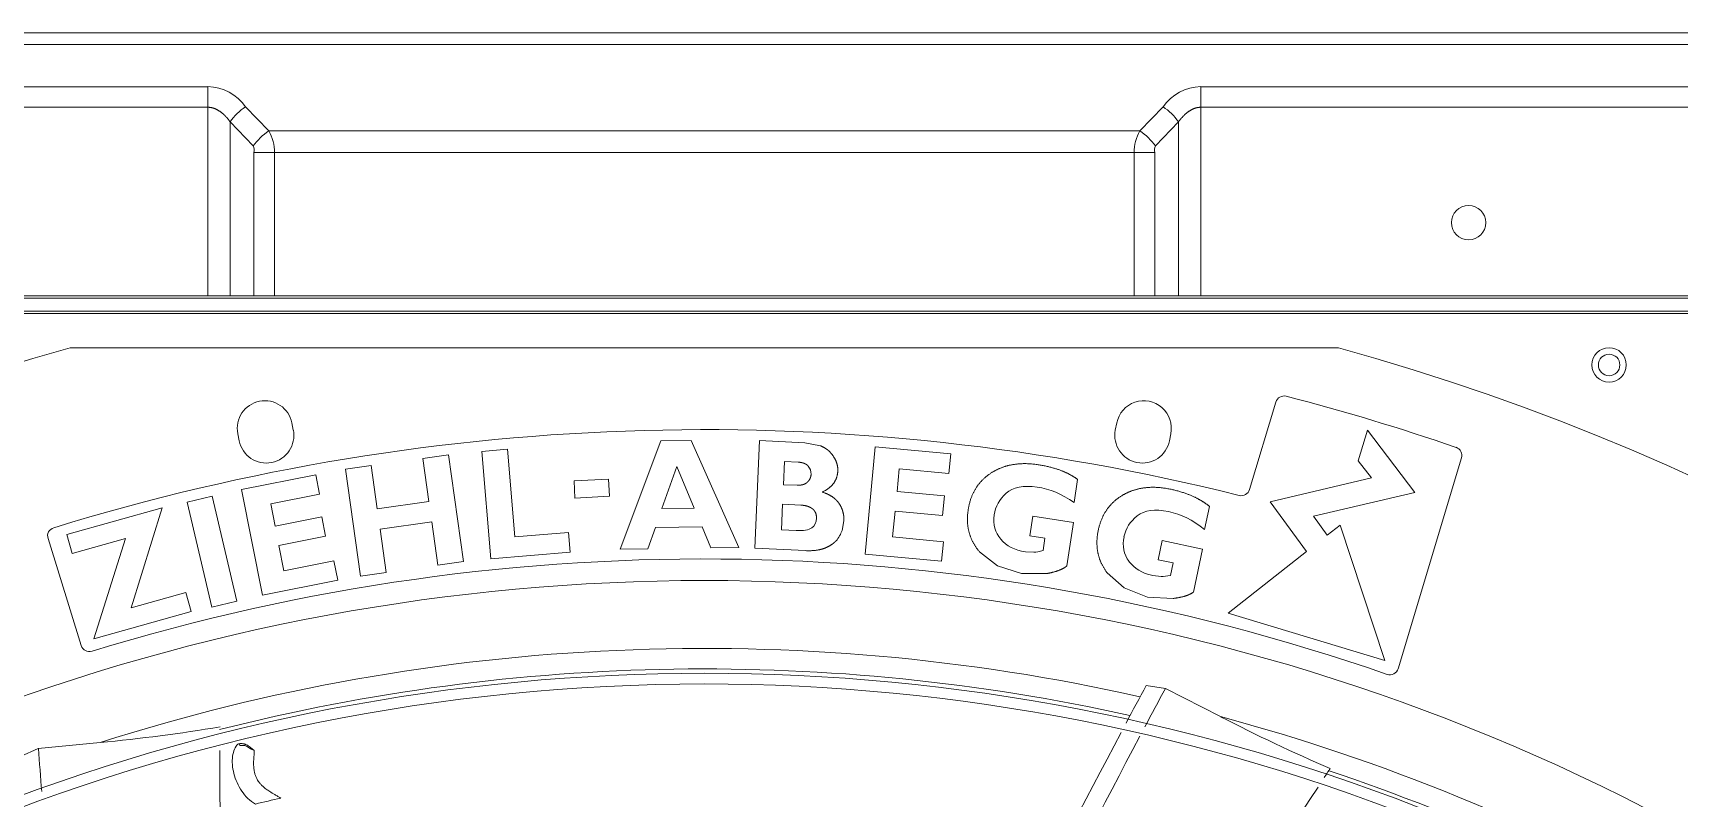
# Model space of a CAD drawing. Header units: millimetres. Extents: x 113490 to 142599, y -20467 to 115.
# Drawn here: x 131140.4 to 131522.5, y -9861.9 to -9684.5 of the extents above; entities that cross this region are included whole.
import ezdxf

# ---------------------------------------------------------------- set-up
doc = ezdxf.new("R2010")
doc.units = ezdxf.units.MM
doc.layers.add('DV3_0', color=7, linetype='Continuous')

msp = doc.modelspace()

# ---------------------------------------------------------------- linework, layer by layer
at = {"layer": 'DV3_0', "color": 7, "linetype": 'Continuous', "lineweight": 15}
for p, q in [((130738.62, -9684.49), (131853.86, -9684.49)), ((130829.58, -9745.99), (131762.9, -9745.99)), ((131056.68, -9745.49), (131181, -9745.49)), ((131186.16, -9745.49), (131181, -9745.49)), ((131186.16, -9745.49), (131191.69, -9745.49)), ((131196.46, -9745.49), (131191.69, -9745.49)), ((131196.46, -9745.49), (131396.02, -9745.49)), ((131400.79, -9745.49), (131396.02, -9745.49)), ((131400.79, -9745.49), (131406.31, -9745.49)), ((131411.48, -9745.49), (131406.31, -9745.49)), ((131535.8, -9745.49), (131411.48, -9745.49)), ((130829.58, -9748.99), (131762.9, -9748.99)), ((131149.06, -9757.49), (131443.41, -9757.49)), ((131428.91, -9770.1), (131422.8, -9790.39)), ((131187.96, -9777.44), (131188.29, -9779.1)), ((131200.84, -9776.61), (131200.51, -9774.94)), ((131391.96, -9774.94), (131391.63, -9776.61)), ((131404.19, -9779.1), (131404.52, -9777.44)), ((131450.18, -9776.62), (131448.04, -9783.72)), ((131461.16, -9791.06), (131450.18, -9776.62)), ((131250.58, -9781.03), (131244.61, -9781.53)), ((131244.61, -9781.53), (131246.69, -9806.44)), ((131252.28, -9801.39), (131250.58, -9781.03)), ((131286.18, -9779.07), (131276.73, -9804.19)), ((131293.2, -9778.99), (131286.18, -9779.07)), ((131304.23, -9803.86), (131293.2, -9778.99)), ((131309.07, -9779.05), (131307.94, -9804.02)), ((131319.53, -9779.52), (131309.07, -9779.05)), ((131323.21, -9780.26), (131319.53, -9779.52)), ((131335.93, -9780.46), (131333.55, -9805.35)), ((131353.43, -9782.13), (131335.93, -9780.46)), ((131218.9, -9784.85), (131212.96, -9785.69)), ((131220.31, -9794.83), (131218.9, -9784.85)), ((131236.83, -9782.32), (131230.89, -9783.16)), ((131230.89, -9783.16), (131232.3, -9793.13)), ((131240.33, -9807.07), (131236.83, -9782.32)), ((131286.41, -9794.8), (131289.85, -9785.01)), ((131289.85, -9785.01), (131293.87, -9794.71)), ((131314.61, -9789.26), (131314.85, -9783.9)), ((131314.85, -9783.9), (131318.03, -9784.04)), ((131352.99, -9786.69), (131353.43, -9782.13)), ((131448.04, -9783.72), (131451.06, -9787.68)), ((131457.29, -9831.95), (131472, -9783.07)), ((131206.06, -9786.95), (131188.81, -9790.35)), ((131206.94, -9791.45), (131206.06, -9786.95)), ((131212.96, -9785.69), (131216.46, -9810.45)), ((131273.99, -9787.97), (131266, -9788.39)), ((131266, -9788.39), (131266.21, -9792.38)), ((131274.2, -9791.96), (131273.99, -9787.97)), ((131340.96, -9790.83), (131341.46, -9785.59)), ((131341.46, -9785.59), (131352.99, -9786.69)), ((131382.08, -9793.43), (131382.88, -9788.03)), ((131451.06, -9787.68), (131427.56, -9793.22)), ((131182, -9791.94), (131176.17, -9793.32)), ((131187.74, -9816.27), (131182, -9791.94)), ((131188.81, -9790.35), (131193.65, -9814.88)), ((131195.58, -9793.69), (131206.94, -9791.45)), ((131266.21, -9792.38), (131274.2, -9791.96)), ((131317.79, -9789.4), (131314.61, -9789.26)), ((131351.97, -9791.88), (131340.96, -9790.83)), ((131351.54, -9796.42), (131351.97, -9791.88)), ((131437.63, -9796.6), (131461.16, -9791.06)), ((131170.41, -9794.62), (131148.3, -9800.79)), ((131163.2, -9817.85), (131170.41, -9794.62)), ((131176.17, -9793.32), (131181.91, -9817.65)), ((131196.6, -9798.85), (131195.58, -9793.69)), ((131207.45, -9796.71), (131196.6, -9798.85)), ((131208.33, -9801.19), (131207.45, -9796.71)), ((131232.3, -9793.13), (131220.31, -9794.83)), ((131293.87, -9794.71), (131286.41, -9794.8)), ((131314.13, -9799.74), (131314.4, -9793.82)), ((131314.4, -9793.82), (131318.67, -9794.01)), ((131339.95, -9801.37), (131340.53, -9795.37)), ((131340.53, -9795.37), (131351.54, -9796.42)), ((131372.45, -9796.59), (131371.77, -9801.12)), ((131381.9, -9798), (131372.45, -9796.59)), ((131412.34, -9799.63), (131413.48, -9794.29)), ((131427.56, -9793.22), (131436.03, -9804.77)), ((131440.84, -9800.98), (131437.63, -9796.6)), ((131220.98, -9799.6), (131232.97, -9797.9)), ((131222.39, -9809.61), (131220.98, -9799.6)), ((131232.97, -9797.9), (131234.39, -9807.91)), ((131264.69, -9800.36), (131252.28, -9801.39)), ((131265.07, -9804.9), (131264.69, -9800.36)), ((131283.12, -9804.11), (131284.87, -9799.19)), ((131284.87, -9799.19), (131295.71, -9799.06)), ((131295.71, -9799.06), (131297.74, -9803.94)), ((131317.59, -9799.89), (131314.13, -9799.74)), ((131328.2, -9799.9), (131328.63, -9797.61)), ((131380.39, -9808.12), (131381.9, -9798)), ((131443.82, -9798.63), (131440.84, -9800.98)), ((131454.17, -9830.03), (131443.82, -9798.63)), ((131143.9, -9801.75), (131151.61, -9826.58)), ((131148.3, -9800.79), (131149.53, -9805.2)), ((131149.53, -9805.2), (131161.85, -9801.76)), ((131161.85, -9801.76), (131154.54, -9825)), ((131197.48, -9803.33), (131208.33, -9801.19)), ((131198.65, -9809.24), (131197.48, -9803.33)), ((131276.73, -9804.19), (131283.12, -9804.11)), ((131297.74, -9803.94), (131304.23, -9803.86)), ((131307.94, -9804.02), (131319.74, -9804.56)), ((131351.75, -9802.5), (131339.95, -9801.37)), ((131351.31, -9807.04), (131351.75, -9802.5)), ((131371.77, -9801.12), (131375.3, -9801.64)), ((131375.3, -9801.64), (131374.86, -9804.54)), ((131402.54, -9802.19), (131401.59, -9806.67)), ((131411.89, -9804.18), (131402.54, -9802.19)), ((131409.76, -9814.19), (131411.89, -9804.18)), ((131210.27, -9806.95), (131198.65, -9809.24)), ((131211.16, -9811.43), (131210.27, -9806.95)), ((131234.39, -9807.91), (131240.33, -9807.07)), ((131246.69, -9806.44), (131265.07, -9804.9)), ((131333.55, -9805.35), (131351.31, -9807.04)), ((131360.12, -9804.84), (131364.27, -9808.11)), ((131364.27, -9808.11), (131369.85, -9809.89)), ((131372.69, -9804.93), (131370.75, -9804.84)), ((131401.59, -9806.67), (131405.07, -9807.42)), ((131405.07, -9807.42), (131404.46, -9810.29)), ((131436.03, -9804.77), (131417.85, -9819.1)), ((131193.65, -9814.88), (131211.16, -9811.43)), ((131216.46, -9810.45), (131222.39, -9809.61)), ((131369.85, -9809.89), (131375.81, -9809.85)), ((131389.72, -9809.67), (131393.66, -9813.2)), ((131402.27, -9810.54), (131400.33, -9810.32)), ((131175.91, -9814.3), (131163.2, -9817.85)), ((131177.13, -9818.7), (131175.91, -9814.3)), ((131393.66, -9813.2), (131399.13, -9815.32)), ((131399.13, -9815.32), (131405.08, -9815.64)), ((131154.54, -9825), (131177.13, -9818.7)), ((131181.91, -9817.65), (131187.74, -9816.27)), ((131417.85, -9819.1), (131454.17, -9830.03)), ((131403.28, -9836.5), (131398.82, -9835.84)), ((131416.08, -9843.06), (131403.28, -9836.5)), ((131155.97, -9849.06), (131141.65, -9850.46)), ((131141.65, -9850.46), (131137.55, -9852.32))]:
    msp.add_line(p, q, dxfattribs=at)
at = {"layer": 'DV3_0', "color": 7, "linetype": 'Continuous', "lineweight": 20}
for p, q in [((130738.62, -9687.14), (131853.86, -9687.14)), ((131181, -9696.95), (131056.68, -9696.95)), ((131181, -9701.73), (131181, -9696.95)), ((131535.8, -9696.95), (131411.48, -9696.95)), ((131411.48, -9701.73), (131411.48, -9696.95)), ((131181, -9701.73), (131056.68, -9701.73)), ((131181, -9701.73), (131181, -9745.49)), ((131186.16, -9705.11), (131186.16, -9745.49)), ((131191.55, -9710.7), (131186.16, -9705.11)), ((131195.13, -9707.21), (131189.74, -9701.62)), ((131402.73, -9701.62), (131397.35, -9707.21)), ((131406.31, -9705.11), (131400.93, -9710.7)), ((131406.31, -9745.49), (131406.31, -9705.11)), ((131411.48, -9745.49), (131411.48, -9701.73)), ((131535.8, -9701.73), (131411.48, -9701.73)), ((131397.35, -9707.21), (131195.13, -9707.21)), ((131191.69, -9712.24), (131196.46, -9712.24)), ((131191.69, -9745.49), (131191.69, -9712.24)), ((131396.02, -9712.24), (131196.46, -9712.24)), ((131196.46, -9745.49), (131196.46, -9712.24)), ((131396.02, -9712.24), (131396.02, -9745.49)), ((131400.79, -9712.24), (131396.02, -9712.24)), ((131400.79, -9712.24), (131400.79, -9745.49)), ((130818.84, -9749.59), (131773.64, -9749.59))]:
    msp.add_line(p, q, dxfattribs=at)
at = {"layer": 'DV3_0', "color": 7, "linetype": 'Continuous', "lineweight": 15}
for centre, radius in [((131473.64, -9728.49), 4), ((131506.24, -9761.49), 4), ((131506.25, -9761.49), 2.5)]:
    msp.add_circle(centre, radius, dxfattribs=at)
at = {"layer": 'DV3_0', "color": 7, "linetype": 'Continuous', "lineweight": 20}
for centre, radius, start, end in [((131180.75, -9707.93), 10.99, 35.0742, 88.685), ((131411.73, -9707.93), 10.99, 91.315, 144.9259), ((131187.13, -9712.01), 9.33, 358.5724, 30.9701), ((131405.35, -9712.01), 9.33, 149.0305, 181.427), ((131189.9, -9711.63), 1.89, 340.9987, 29.2464), ((131402.58, -9711.63), 1.89, 150.7542, 199.0007), ((131296.24, -10288.99), 461.75, 77.3584, 107.6844), ((131296.24, -10288.99), 461.75, 46.1456, 74.9574)]:
    msp.add_arc(centre, radius, start, end, dxfattribs=at)
at = {"layer": 'DV3_0', "color": 7, "linetype": 'Continuous', "lineweight": 15}
for centre, radius, start, end in [((131296.24, -10288.99), 551.5, 105.4775, 164.5225), ((131296.24, -10288.99), 551.5, 15.4775, 74.5225), ((131194.24, -9776.19), 6.4, 11.25, 191.25), ((131398.24, -9776.19), 6.4, 348.75, 168.75), ((131430.82, -9770.68), 2, 75.4439, 163.25), ((131296.24, -10288.99), 537.5, 71.0561, 75.4439), ((131296.24, -10288.99), 512.5, 75.9794, 107.1378), ((131194.57, -9777.85), 6.4, 191.25, 11.25), ((131397.91, -9777.85), 6.4, 168.75, 348.75), ((131470.08, -9782.49), 2, 343.25, 71.0561), ((131420.89, -9789.82), 2, 255.9794, 343.25), ((131145.81, -9801.16), 2, 107.1378, 197.25), ((131296.24, -10288.99), 482.5, 70.825, 107.1317), ((131296.24, -10288.99), 477.5, 46.9802, 133.0198), ((131153.52, -9825.99), 2, 197.25, 287.1317), ((131296.24, -10288.99), 456, 45.9967, 135.345), ((131296.24, -10288.99), 457, 77.5175, 104.2543), ((131455.37, -9831.37), 2, 250.825, 343.25), ((131296.24, -10288.99), 453.5, 90, 135.5593), ((131296.24, -10288.99), 453.5, 45.9921, 90), ((133017.83, -10712.04), 1840.9, 151.57802, 151.88534), ((133095.01, -10747.41), 1921.39, 151.69991, 152.00241), ((131117.52, -9443.44), 407.44, 275.4151, 279.3719), ((131603.03, -9481.05), 407.44, 242.6881, 246.6449), ((133017.83, -10712.04), 1840.9, 151.96336, 155.42218), ((133095.01, -10747.41), 1921.39, 152.07515, 155.37903), ((133057.31, -9702.15), 1921.39, 184.42691, 184.7246), ((132056.05, -9856.53), 872.25, 179.63163, 186.79939), ((131191.71, -9850.89), 0.0569, 3.0429, 21.7469), ((132169.24, -10335.96), 872.25, 146.54442, 146.70969), ((131296.24, -10288.99), 457, 46.1533, 71.5308), ((132169.24, -10335.96), 872.25, 146.8819, 154.10499), ((131353.51, -10530.1), 686.04, 103.11, 103.6137)]:
    msp.add_arc(centre, radius, start, end, dxfattribs=at)
for centre, major_axis, ratio, start_param, end_param in [((131189.74, -9705.11), (-4.49, -4.33), 0.436952, 4.313983, 5.138233), ((131402.73, -9705.11), (4.49, -4.33), 0.436952, 1.144952, 1.969202), ((131195.13, -9710.7), (-4.49, -4.33), 0.436952, 4.313983, 5.138233), ((131397.35, -9710.7), (4.49, -4.33), 0.436952, 1.144952, 1.969202), ((131314.38, -9787.73), (-6.56, -1.66), 0.614349, 2.958164, 3.43458), ((131636.1, -9908.28), (272.04, -113.98), 0.160656, 3.064277, 3.184555), ((131592.25, -10052.27), (225.91, -261.05), 0.127024, 2.997196, 3.143033), ((131356.65, -10262.15), (15.09, 472.48), 0.183952, 6.16269, 6.26334), ((131658.59, -9929.74), (264.29, -130.34), 0.160729, 3.064235, 3.184569), ((131606.03, -10070.64), (209.27, -274.17), 0.127082, 2.997129, 3.143033), ((131358.19, -10265.91), (44.07, 470.66), 0.183952, 6.16269, 6.26334), ((131274.33, -9772.6), (-47.43, 26.04), 0.172874, -3.479683, -3.23109), ((131269.41, -9753.31), (-52.22, 45.56), 0.179638, 3.093177, 3.288878), ((131316.01, -9796.87), (-12.35, 2.41), 0.677865, 2.750654, 3.065029), ((131503.57, -9664.56), (138.09, 137.84), 0.194961, 3.124381, 3.285213), ((131387.62, -9794.12), (-16.61, -10.3), 0.198416, 0.346171, 0.581461), ((131541.52, -9678.46), (146.3, 129.11), 0.194957, 3.124381, 3.285209), ((131417.73, -9800.74), (-17.11, -9.2), 0.198856, 0.347295, 0.583383)]:
    msp.add_ellipse(centre, major_axis=major_axis, ratio=ratio, start_param=start_param, end_param=end_param, dxfattribs=at)
at = {"layer": 'DV3_0', "color": 7, "linetype": 'Continuous', "lineweight": 20}
for points, knots in [([(131186.16, -9705.11), (131186.1, -9705.01), (131185.96, -9704.83), (131185.76, -9704.57), (131185.57, -9704.33), (131185.37, -9704.1), (131185.18, -9703.89), (131184.99, -9703.7), (131184.8, -9703.51), (131184.62, -9703.34), (131184.44, -9703.18), (131184.26, -9703.03), (131184.09, -9702.89), (131183.92, -9702.77), (131183.75, -9702.65), (131183.58, -9702.54), (131183.42, -9702.44), (131183.26, -9702.35), (131183.1, -9702.26), (131182.94, -9702.18), (131182.78, -9702.11), (131182.63, -9702.05), (131182.48, -9701.99), (131182.32, -9701.94), (131182.17, -9701.89), (131182.02, -9701.85), (131181.88, -9701.82), (131181.73, -9701.79), (131181.58, -9701.77), (131181.44, -9701.75), (131181.29, -9701.74), (131181.15, -9701.73), (131181.05, -9701.73), (131181, -9701.73)], [0, 0, 0, 0, 0.049764, 0.097517, 0.143364, 0.187409, 0.229756, 0.270506, 0.309759, 0.347611, 0.384155, 0.419479, 0.453668, 0.486804, 0.518962, 0.550217, 0.580639, 0.610293, 0.639243, 0.667548, 0.695267, 0.722453, 0.749159, 0.775436, 0.80133, 0.82689, 0.85216, 0.877183, 0.902004, 0.92666, 0.951207, 0.975655, 1, 1, 1, 1]), ([(131411.48, -9701.73), (131411.43, -9701.73), (131411.33, -9701.73), (131411.19, -9701.74), (131411.04, -9701.75), (131410.89, -9701.77), (131410.75, -9701.79), (131410.6, -9701.82), (131410.45, -9701.85), (131410.3, -9701.89), (131410.15, -9701.94), (131410, -9701.99), (131409.85, -9702.05), (131409.7, -9702.11), (131409.54, -9702.18), (131409.38, -9702.26), (131409.22, -9702.35), (131409.06, -9702.44), (131408.9, -9702.54), (131408.73, -9702.65), (131408.56, -9702.77), (131408.39, -9702.89), (131408.22, -9703.03), (131408.04, -9703.18), (131407.86, -9703.34), (131407.68, -9703.51), (131407.49, -9703.7), (131407.3, -9703.89), (131407.11, -9704.1), (131406.91, -9704.33), (131406.71, -9704.57), (131406.51, -9704.83), (131406.38, -9705.01), (131406.31, -9705.11)], [0, 0, 0, 0, 0.024412, 0.048868, 0.073402, 0.098058, 0.122875, 0.147897, 0.173164, 0.198721, 0.224613, 0.250887, 0.277591, 0.304775, 0.332491, 0.360794, 0.389741, 0.419393, 0.449811, 0.481063, 0.513218, 0.54635, 0.580536, 0.615856, 0.652395, 0.690243, 0.729491, 0.770236, 0.812578, 0.856615, 0.902458, 0.950192, 1, 1, 1, 1])]:
    msp.add_open_spline(points, degree=3, knots=knots, dxfattribs=at)
at = {"layer": 'DV3_0', "color": 7, "linetype": 'Continuous', "lineweight": 15}
for points, degree, knots in [([(131325.57, -9781.87), (131325.17, -9781.41), (131324.63, -9781.03), (131324.01, -9780.59), (131323.21, -9780.26)], 2, [0, 0, 0, 0.5, 0.5, 1, 1, 1]), ([(131318.03, -9784.04), (131318.43, -9784.06), (131318.77, -9784.13), (131319.12, -9784.2), (131319.42, -9784.31), (131319.72, -9784.43), (131319.96, -9784.6), (131320.19, -9784.76), (131320.37, -9784.97)], 2, [0, 0, 0, 0.25, 0.25, 0.5, 0.5, 0.75, 0.75, 1, 1, 1]), ([(131327.21, -9786.16), (131327.28, -9785.1), (131326.91, -9784.09), (131326.51, -9782.95), (131325.57, -9781.87)], 2, [0, 0, 0, 0.5, 0.5, 1, 1, 1]), ([(131373.74, -9784.63), (131370.31, -9784.11), (131367.44, -9784.68), (131364.91, -9785.19), (131362.83, -9786.53)], 2, [0, 0, 0, 0.5, 0.5, 1, 1, 1]), ([(131382.88, -9788.03), (131381.27, -9786.86), (131379.21, -9786.05), (131376.78, -9785.09), (131373.74, -9784.63)], 2, [0, 0, 0, 0.5, 0.5, 1, 1, 1]), ([(131320.22, -9788.63), (131319.83, -9789.03), (131319.22, -9789.22), (131318.62, -9789.41), (131317.79, -9789.4)], 2, [0, 0, 0, 0.5, 0.5, 1, 1, 1]), ([(131321.02, -9786.83), (131321, -9787.34), (131320.8, -9787.8), (131320.59, -9788.24), (131320.22, -9788.63)], 2, [0, 0, 0, 0.5, 0.5, 1, 1, 1]), ([(131323.59, -9790.97), (131325.37, -9790.18), (131326.28, -9788.91), (131327.12, -9787.73), (131327.21, -9786.16)], 2, [0, 0, 0, 0.5, 0.5, 1, 1, 1]), ([(131362.83, -9786.53), (131360.62, -9787.96), (131359.29, -9790.05), (131357.9, -9792.24), (131357.47, -9795.17)], 2, [0, 0, 0, 0.5, 0.5, 1, 1, 1]), ([(131327.48, -9793.57), (131326.92, -9792.76), (131326.06, -9792.14), (131325.04, -9791.42), (131323.59, -9790.97)], 2, [0, 0, 0, 0.5, 0.5, 1, 1, 1]), ([(131393.56, -9791.57), (131391.26, -9792.85), (131389.81, -9794.86), (131388.28, -9796.96), (131387.68, -9799.86)], 2, [0, 0, 0, 0.5, 0.5, 1, 1, 1]), ([(131404.56, -9790.34), (131401.17, -9789.61), (131398.27, -9790.01), (131395.72, -9790.35), (131393.56, -9791.57)], 2, [0, 0, 0, 0.5, 0.5, 1, 1, 1]), ([(131413.48, -9794.29), (131411.94, -9793.03), (131409.93, -9792.09), (131407.56, -9790.98), (131404.56, -9790.34)], 2, [0, 0, 0, 0.5, 0.5, 1, 1, 1]), ([(131318.67, -9794.01), (131319.51, -9794.05), (131320.17, -9794.26), (131320.83, -9794.47), (131321.33, -9794.85)], 2, [0, 0, 0, 0.5, 0.5, 1, 1, 1]), ([(131321.33, -9794.85), (131321.57, -9795.04), (131321.75, -9795.27), (131321.93, -9795.5), (131322.05, -9795.77), (131322.28, -9796.31), (131322.26, -9797)], 2, [0, 0, 0, 0.25, 0.25, 0.5, 0.5, 1, 1, 1]), ([(131328.63, -9797.61), (131328.68, -9796.51), (131328.39, -9795.5), (131328.1, -9794.48), (131327.48, -9793.57)], 2, [0, 0, 0, 0.5, 0.5, 1, 1, 1]), ([(131357.47, -9795.17), (131357.05, -9798.05), (131357.75, -9800.51), (131358.42, -9802.87), (131360.12, -9804.84)], 2, [0, 0, 0, 0.5, 0.5, 1, 1, 1]), ([(131387.68, -9799.86), (131387.08, -9802.71), (131387.63, -9805.21), (131388.15, -9807.61), (131389.72, -9809.67)], 2, [0, 0, 0, 0.5, 0.5, 1, 1, 1]), ([(131324.11, -9804.01), (131325.06, -9803.63), (131325.77, -9803.16), (131326.37, -9802.76), (131326.81, -9802.28)], 2, [0, 0, 0, 0.5, 0.5, 1, 1, 1]), ([(131375.81, -9809.85), (131377.43, -9809.58), (131378.66, -9809.09), (131379.67, -9808.68), (131380.39, -9808.12)], 2, [0, 0, 0, 0.5, 0.5, 1, 1, 1]), ([(131405.08, -9815.64), (131406.71, -9815.47), (131407.97, -9815.05), (131409, -9814.71), (131409.76, -9814.19)], 2, [0, 0, 0, 0.5, 0.5, 1, 1, 1]), ([(131192.04, -9863.34), (131190.78, -9862.62), (131189.71, -9861.55), (131188.03, -9859.08), (131187.41, -9857.67), (131186.69, -9854.86), (131186.59, -9853.47), (131186.91, -9851.05), (131187.34, -9850.03), (131187.98, -9849.41)], 3, [0, 0, 0, 0, 0.25, 0.25, 0.5, 0.5, 0.75, 0.75, 1, 1, 1, 1]), ([(131187.98, -9849.41), (131188.06, -9849.39), (131188.2, -9849.36), (131188.42, -9849.33), (131188.65, -9849.31), (131188.87, -9849.32), (131189.09, -9849.33), (131189.31, -9849.37), (131189.52, -9849.43), (131189.82, -9849.52), (131190.19, -9849.69), (131190.6, -9849.96), (131190.99, -9850.26), (131191.38, -9850.57), (131191.63, -9850.78), (131191.76, -9850.89)], 3, [0, 0, 0, 0, 0.053409, 0.106769, 0.159914, 0.212802, 0.265511, 0.31808, 0.370303, 0.421902, 0.536282, 0.65101, 0.766316, 0.881981, 1, 1, 1, 1]), ([(131187.98, -9849.41), (131188.06, -9849.35), (131188.15, -9849.37), (131188.32, -9849.52), (131188.4, -9849.65), (131188.44, -9849.79)], 3, [0, 0, 0, 0, 0.5, 0.5, 1, 1, 1, 1]), ([(131188.44, -9849.79), (131188.5, -9849.78), (131188.61, -9849.76), (131188.78, -9849.74), (131188.94, -9849.72), (131189.1, -9849.72), (131189.26, -9849.73), (131189.46, -9849.75), (131189.7, -9849.81), (131190.06, -9849.95), (131190.48, -9850.2), (131190.77, -9850.43), (131190.93, -9850.55)], 3, [0, 0, 0, 0, 0.065755, 0.129231, 0.190492, 0.249684, 0.307037, 0.362864, 0.475577, 0.588241, 0.784731, 1, 1, 1, 1]), ([(131191.76, -9850.87), (131191.76, -9850.87), (131191.75, -9850.86), (131191.73, -9850.84), (131191.71, -9850.82), (131191.67, -9850.8), (131191.62, -9850.78), (131191.56, -9850.75), (131191.45, -9850.71), (131191.31, -9850.66), (131191.13, -9850.61), (131191, -9850.57), (131190.93, -9850.55)], 3, [0, 0, 0, 0, 0.045155, 0.094, 0.147231, 0.205436, 0.269135, 0.338807, 0.464907, 0.615651, 0.78816, 1, 1, 1, 1]), ([(131197.91, -9861.94), (131197.69, -9861.82), (131197.23, -9861.55), (131196.37, -9861.06), (131195.46, -9860.5), (131194.52, -9859.86), (131193.8, -9859.28), (131193.23, -9858.72), (131192.83, -9858.24), (131192.48, -9857.7), (131192.17, -9857.09), (131191.92, -9856.38), (131191.73, -9855.56), (131191.63, -9854.72), (131191.62, -9854.02), (131191.62, -9853.52), (131191.64, -9853.13), (131191.66, -9852.76), (131191.69, -9852.4), (131191.72, -9852.05), (131191.74, -9851.73), (131191.76, -9851.42), (131191.77, -9851.14), (131191.77, -9850.97), (131191.76, -9850.89)], 3, [0, 0, 0, 0, 0.040029, 0.085901, 0.15963, 0.21394, 0.271061, 0.31235, 0.350051, 0.378921, 0.428752, 0.476847, 0.528515, 0.605577, 0.665312, 0.699572, 0.734579, 0.77032, 0.806781, 0.843958, 0.88185, 0.920469, 0.95984, 1, 1, 1, 1])]:
    msp.add_open_spline(points, degree=degree, knots=knots, dxfattribs=at)
for points, degree in [([(131365.04, -9801.92), (131363.73, -9800.35), (131363.23, -9798.48), (131363.53, -9796.29)], 3), ([(131319.74, -9804.56), (131322.39, -9804.68), (131324.11, -9804.01)], 2), ([(131394.81, -9807.06), (131393.6, -9805.42), (131393.22, -9803.52), (131393.65, -9801.35)], 3)]:
    msp.add_open_spline(points, degree=degree, dxfattribs=at)

doc.saveas('drawing.dxf')
